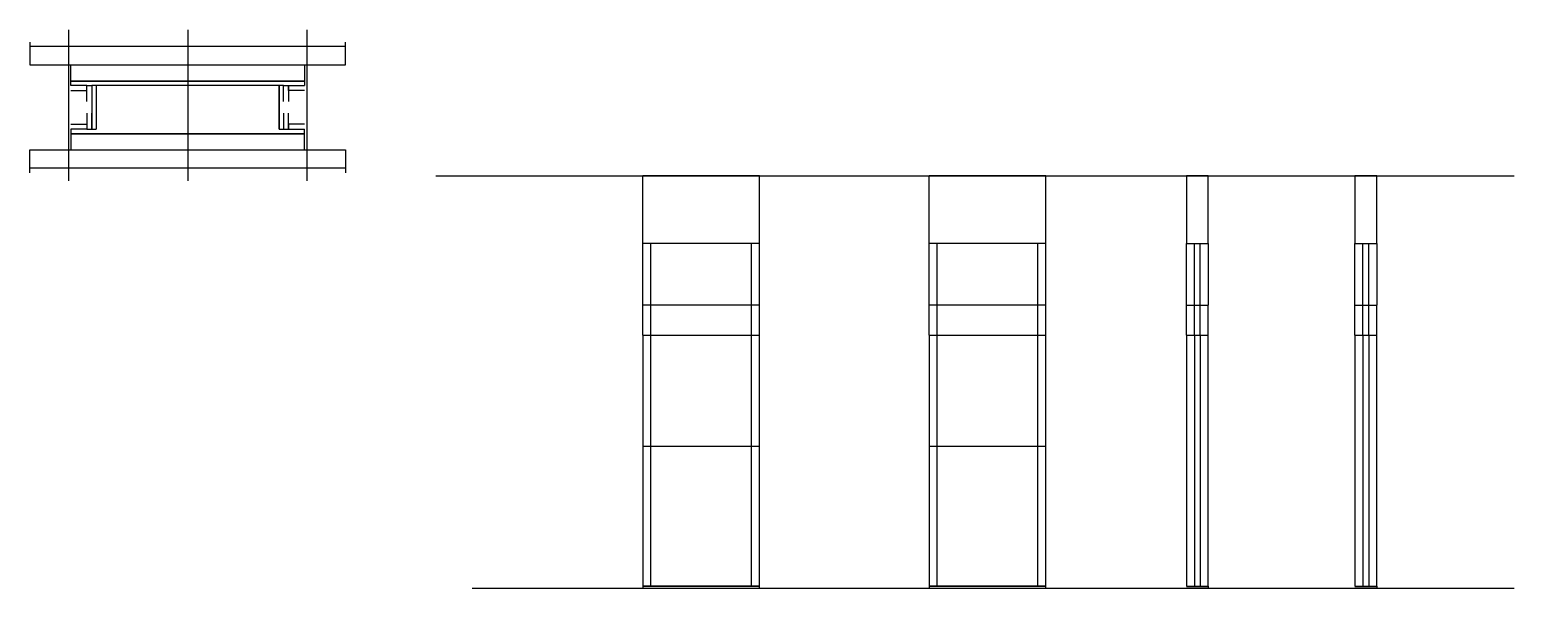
# Model space of a CAD drawing. Header units: metres. Extents: x 4495 to 5792, y 10097 to 10584.
import ezdxf

# ---------------------------------------------------------------- set-up
doc = ezdxf.new("R2010")
doc.units = ezdxf.units.M
for name, color, linetype in [('CHAPA', 7, 'Continuous'), ('COTA', 7, 'Continuous'), ('Hachura', 7, 'Continuous'), ('Madeira', 7, 'Continuous'), ('Nível', 7, 'Continuous'), ('Painéis', 7, 'Continuous'), ('Perfil Metálico', 7, 'Continuous'), ('SARR_2.2x7', 7, 'Continuous'), ('SARRAFO', 7, 'Continuous')]:
    doc.layers.add(name, color=color, linetype=linetype)

msp = doc.modelspace()

# ---------------------------------------------------------------- linework, layer by layer
at = {"layer": 'CHAPA', "color": 7, "lineweight": 25}
for points in [[(4530.9, 10535.4), (4530.9, 10539.4), (4734.9, 10539.4), (4734.9, 10535.4)], [(4530.9, 10535.4), (4530.9, 10539.4), (4734.9, 10539.4), (4734.9, 10535.4)], [(4552.9, 10535.4), (4549.3, 10535.4), (4549.3, 10497.4), (4552.9, 10497.4)], [(4552.9, 10535.4), (4549.3, 10535.4), (4549.3, 10497.4), (4552.9, 10497.4)], [(4716.5, 10535.4), (4712.9, 10535.4), (4712.9, 10497.4), (4716.5, 10497.4)], [(4716.5, 10535.4), (4712.9, 10535.4), (4712.9, 10497.4), (4716.5, 10497.4)], [(4530.9, 10497.4), (4530.9, 10493.4), (4734.9, 10493.4), (4734.9, 10497.4)], [(4530.9, 10497.4), (4530.9, 10493.4), (4734.9, 10493.4), (4734.9, 10497.4)]]:
    msp.add_lwpolyline(points, dxfattribs=at)
at = {"layer": 'COTA', "color": 7, "lineweight": 25}
for p, q in [((5132.5, 10456.7), (5030.5, 10456.7)), ((5030.5, 10397.7), (5030.5, 10456.7)), ((5132.5, 10397.7), (5132.5, 10456.7)), ((5382.5, 10456.7), (5280.5, 10456.7)), ((5280.5, 10397.7), (5280.5, 10456.7)), ((5382.5, 10397.7), (5382.5, 10456.7))]:
    msp.add_line(p, q, dxfattribs=at)
for points in [[(5524.3, 10397.7), (5524.3, 10456.7), (5505.3, 10456.7), (5505.3, 10397.7)], [(5671.5, 10397.7), (5671.5, 10456.7), (5652.5, 10456.7), (5652.5, 10397.7)]]:
    msp.add_lwpolyline(points, dxfattribs=at)
at = {"layer": 'Hachura', "color": 7, "lineweight": 25}
for p, q in [((4528.9, 10584.2), (4528.9, 10452.4)), ((4632.9, 10584.2), (4632.9, 10452.4)), ((4736.9, 10584.2), (4736.9, 10452.4))]:
    msp.add_line(p, q, dxfattribs=at)
at = {"layer": 'Madeira', "color": 7, "lineweight": 25}
for points in [[(4734.9, 10553.4), (4734.9, 10539.4), (4530.9, 10539.4), (4530.9, 10553.4)], [(4734.9, 10479.4), (4734.9, 10493.4), (4530.9, 10493.4), (4530.9, 10479.4)]]:
    msp.add_lwpolyline(points, dxfattribs=at)
at = {"layer": 'Nível', "color": 7, "lineweight": 25}
for p, q in [((4849.7, 10456.7), (5791.7, 10456.7)), ((4881.5, 10096.7), (5791.7, 10096.7))]:
    msp.add_line(p, q, dxfattribs=at)
at = {"layer": 'Painéis', "color": 7, "lineweight": 25}
for p, q in [((5132.5, 10397.7), (5030.5, 10397.7)), ((5030.5, 10343.7), (5030.5, 10397.7)), ((5132.5, 10343.7), (5132.5, 10397.7)), ((5382.5, 10397.7), (5280.5, 10397.7)), ((5280.5, 10343.7), (5280.5, 10397.7)), ((5382.5, 10343.7), (5382.5, 10397.7)), ((5505.3, 10343.7), (5505.3, 10397.7)), ((5505.3, 10397.7), (5524.3, 10397.7)), ((5524.3, 10397.7), (5524.3, 10343.7)), ((5652.5, 10343.7), (5652.5, 10397.7)), ((5652.5, 10397.7), (5671.5, 10397.7)), ((5671.5, 10397.7), (5671.5, 10343.7)), ((5132.5, 10343.7), (5030.5, 10343.7)), ((5030.5, 10317.7), (5030.5, 10343.7)), ((5132.5, 10317.7), (5132.5, 10343.7)), ((5382.5, 10343.7), (5280.5, 10343.7)), ((5280.5, 10317.7), (5280.5, 10343.7)), ((5382.5, 10317.7), (5382.5, 10343.7)), ((5505.3, 10343.7), (5524.3, 10343.7)), ((5505.3, 10317.7), (5505.3, 10343.7)), ((5524.3, 10317.7), (5524.3, 10343.7)), ((5652.5, 10343.7), (5671.5, 10343.7)), ((5652.5, 10317.7), (5652.5, 10343.7)), ((5671.5, 10317.7), (5671.5, 10343.7)), ((5030.5, 10317.7), (5030.5, 10096.7)), ((5030.5, 10317.7), (5132.5, 10317.7)), ((5132.5, 10096.7), (5132.5, 10317.7)), ((5280.5, 10317.7), (5280.5, 10096.7)), ((5280.5, 10317.7), (5382.5, 10317.7)), ((5382.5, 10096.7), (5382.5, 10317.7)), ((5505.3, 10317.7), (5505.3, 10098.7)), ((5505.3, 10317.7), (5524.3, 10317.7)), ((5524.3, 10098.7), (5524.3, 10317.7)), ((5652.5, 10317.7), (5652.5, 10098.7)), ((5652.5, 10317.7), (5671.5, 10317.7)), ((5671.5, 10098.7), (5671.5, 10317.7)), ((5030.5, 10220.7), (5132.5, 10220.7)), ((5280.5, 10220.7), (5382.5, 10220.7)), ((5030.5, 10098.7), (5132.5, 10098.7)), ((5280.5, 10098.7), (5382.5, 10098.7)), ((5505.3, 10098.7), (5524.3, 10098.7)), ((5652.5, 10098.7), (5671.5, 10098.7))]:
    msp.add_line(p, q, dxfattribs=at)
for points in [[(4712.9, 10497.4), (4712.9, 10535.4), (4552.9, 10535.4), (4552.9, 10497.4)], [(5132.5, 10098.7), (5030.5, 10098.7), (5030.5, 10096.7), (5132.5, 10096.7)], [(5382.5, 10098.7), (5280.5, 10098.7), (5280.5, 10096.7), (5382.5, 10096.7)], [(5505.3, 10098.7), (5524.3, 10098.7), (5524.3, 10096.7), (5505.3, 10096.7)], [(5652.5, 10098.7), (5671.5, 10098.7), (5671.5, 10096.7), (5652.5, 10096.7)]]:
    msp.add_lwpolyline(points, dxfattribs=at)
at = {"layer": 'Perfil Metálico', "color": 7, "lineweight": 25}
for points in [[(4494.9, 10573.4), (4494.9, 10553.4), (4770.9, 10553.4), (4770.9, 10573.4)], [(4770.9, 10557.4), (4770.9, 10569.4), (4494.9, 10569.4), (4494.9, 10557.4)], [(4494.9, 10459.4), (4494.9, 10479.4), (4770.9, 10479.4), (4770.9, 10459.4)], [(4770.9, 10475.4), (4770.9, 10463.4), (4494.9, 10463.4), (4494.9, 10475.4)]]:
    msp.add_lwpolyline(points, dxfattribs=at)
at = {"layer": 'SARR_2.2x7', "color": 7, "lineweight": 25}
for p, q in [((5037.5, 10343.7), (5037.5, 10397.7)), ((5125.5, 10343.7), (5125.5, 10397.7)), ((5287.5, 10343.7), (5287.5, 10397.7)), ((5375.5, 10343.7), (5375.5, 10397.7)), ((5512.3, 10343.7), (5512.3, 10397.7)), ((5517.3, 10343.7), (5517.3, 10397.7)), ((5659.5, 10343.7), (5659.5, 10397.7)), ((5664.5, 10343.7), (5664.5, 10397.7)), ((5037.5, 10317.7), (5037.5, 10343.7)), ((5125.5, 10317.7), (5125.5, 10343.7)), ((5287.5, 10317.7), (5287.5, 10343.7)), ((5375.5, 10317.7), (5375.5, 10343.7)), ((5512.3, 10317.7), (5512.3, 10343.7)), ((5517.3, 10317.7), (5517.3, 10343.7)), ((5659.5, 10317.7), (5659.5, 10343.7)), ((5664.5, 10317.7), (5664.5, 10343.7)), ((5037.5, 10220.7), (5037.5, 10317.7)), ((5125.5, 10220.7), (5125.5, 10317.7)), ((5287.5, 10220.7), (5287.5, 10317.7)), ((5375.5, 10220.7), (5375.5, 10317.7)), ((5512.3, 10317.7), (5512.3, 10098.7)), ((5517.3, 10317.7), (5517.3, 10098.7)), ((5659.5, 10317.7), (5659.5, 10098.7)), ((5664.5, 10317.7), (5664.5, 10098.7)), ((5037.5, 10098.7), (5037.5, 10220.7)), ((5125.5, 10098.7), (5125.5, 10220.7)), ((5287.5, 10098.7), (5287.5, 10220.7)), ((5375.5, 10098.7), (5375.5, 10220.7)), ((5037.5, 10098.7), (5037.5, 10098.7)), ((5125.5, 10098.7), (5125.5, 10098.7)), ((5287.5, 10098.7), (5287.5, 10098.7)), ((5375.5, 10098.7), (5375.5, 10098.7))]:
    msp.add_line(p, q, dxfattribs=at)
at = {"layer": 'SARRAFO', "color": 7, "lineweight": 25}
for points in [[(4530.9, 10531), (4544.9, 10531), (4544.9, 10535.4), (4530.9, 10535.4)], [(4544.9, 10521.4), (4544.9, 10535.4), (4549.3, 10535.4), (4549.3, 10521.4)], [(4716.5, 10521.4), (4716.5, 10535.4), (4720.9, 10535.4), (4720.9, 10521.4)], [(4734.9, 10531), (4720.9, 10531), (4720.9, 10535.4), (4734.9, 10535.4)], [(4544.9, 10511.4), (4544.9, 10497.4), (4549.3, 10497.4), (4549.3, 10511.4)], [(4716.5, 10511.4), (4716.5, 10497.4), (4720.9, 10497.4), (4720.9, 10511.4)], [(4530.9, 10501.8), (4544.9, 10501.8), (4544.9, 10497.4), (4530.9, 10497.4)], [(4734.9, 10501.8), (4720.9, 10501.8), (4720.9, 10497.4), (4734.9, 10497.4)]]:
    msp.add_lwpolyline(points, dxfattribs=at)

doc.saveas('drawing.dxf')
